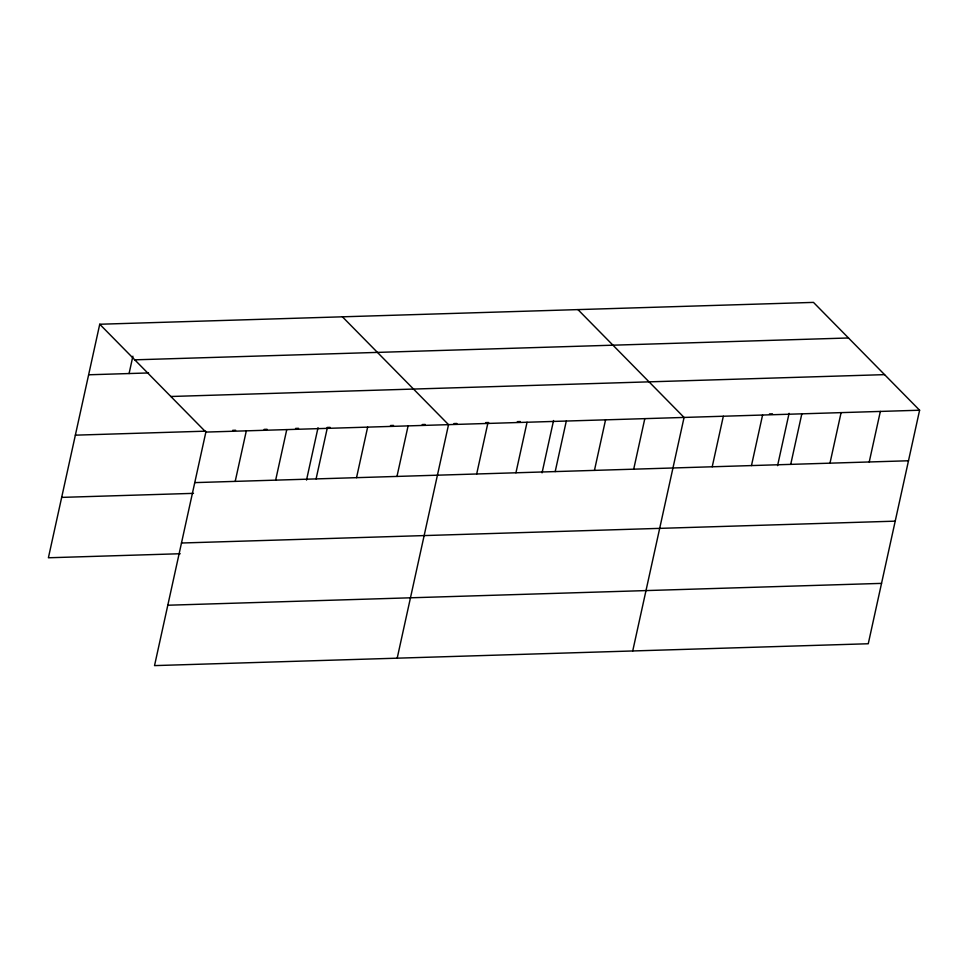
<?xml version="1.0" encoding="UTF-8"?>
<svg xmlns="http://www.w3.org/2000/svg" width="968" height="968" viewBox="0 0 968 968"><rect width="100%" height="100%" fill="white"/><g stroke="black" fill="none" stroke-linecap="round" stroke-linejoin="round"><path stroke-width="1.45" d="M99.74 324.244L205.869 432.079L154.529 665.609L868.26 643.756L919.6 410.226L813.471 302.391L99.74 324.244L48.4 557.774L180.217 553.732M129.083 373.539L132.882 356.212M235.2 481.386L246.32 430.845M275.65 480.152L286.758 429.611M306.517 480.055L318.024 427.735M316.088 478.906L327.208 428.364M356.539 477.672L367.646 427.13M396.977 476.438L408.097 425.896M397.195 658.18L448.535 424.649L342.418 316.814M476.679 473.993L487.799 423.452M515.932 472.795L527.052 422.254M542.056 472.844L553.551 420.523M555.196 471.585L566.304 421.044M594.449 470.387L605.557 419.846M633.701 469.19L644.809 418.648M632.721 650.968L684.073 417.438L577.944 309.603M712.218 466.782L723.326 416.24M751.47 465.584L762.578 415.042M777.582 465.632L789.089 413.312M790.723 464.374L801.831 413.832M829.975 463.176L841.095 412.634M869.228 461.978L880.348 411.436M134.77 359.83L848.5 337.977M88.632 374.785L148.552 372.946M170.852 396.493L884.583 374.64M75.359 435.164L205.676 431.171M232.635 430.349L235.635 430.264M264.095 429.393L267.095 429.296M295.555 428.425L298.555 428.328M327.087 427.457L330.1 427.372M390.491 425.521L393.516 425.424M422.205 424.553L425.218 424.456M453.907 423.573L456.932 423.488M485.609 422.605L488.634 422.52M517.323 421.637L520.336 421.54M769.463 413.917L772.476 413.82M205.869 432.079L919.6 410.226M194.762 482.621L908.492 460.768M61.674 497.383L193.491 493.353M181.476 543.012L895.206 521.159M167.803 605.23L881.533 583.377"/></g></svg>
